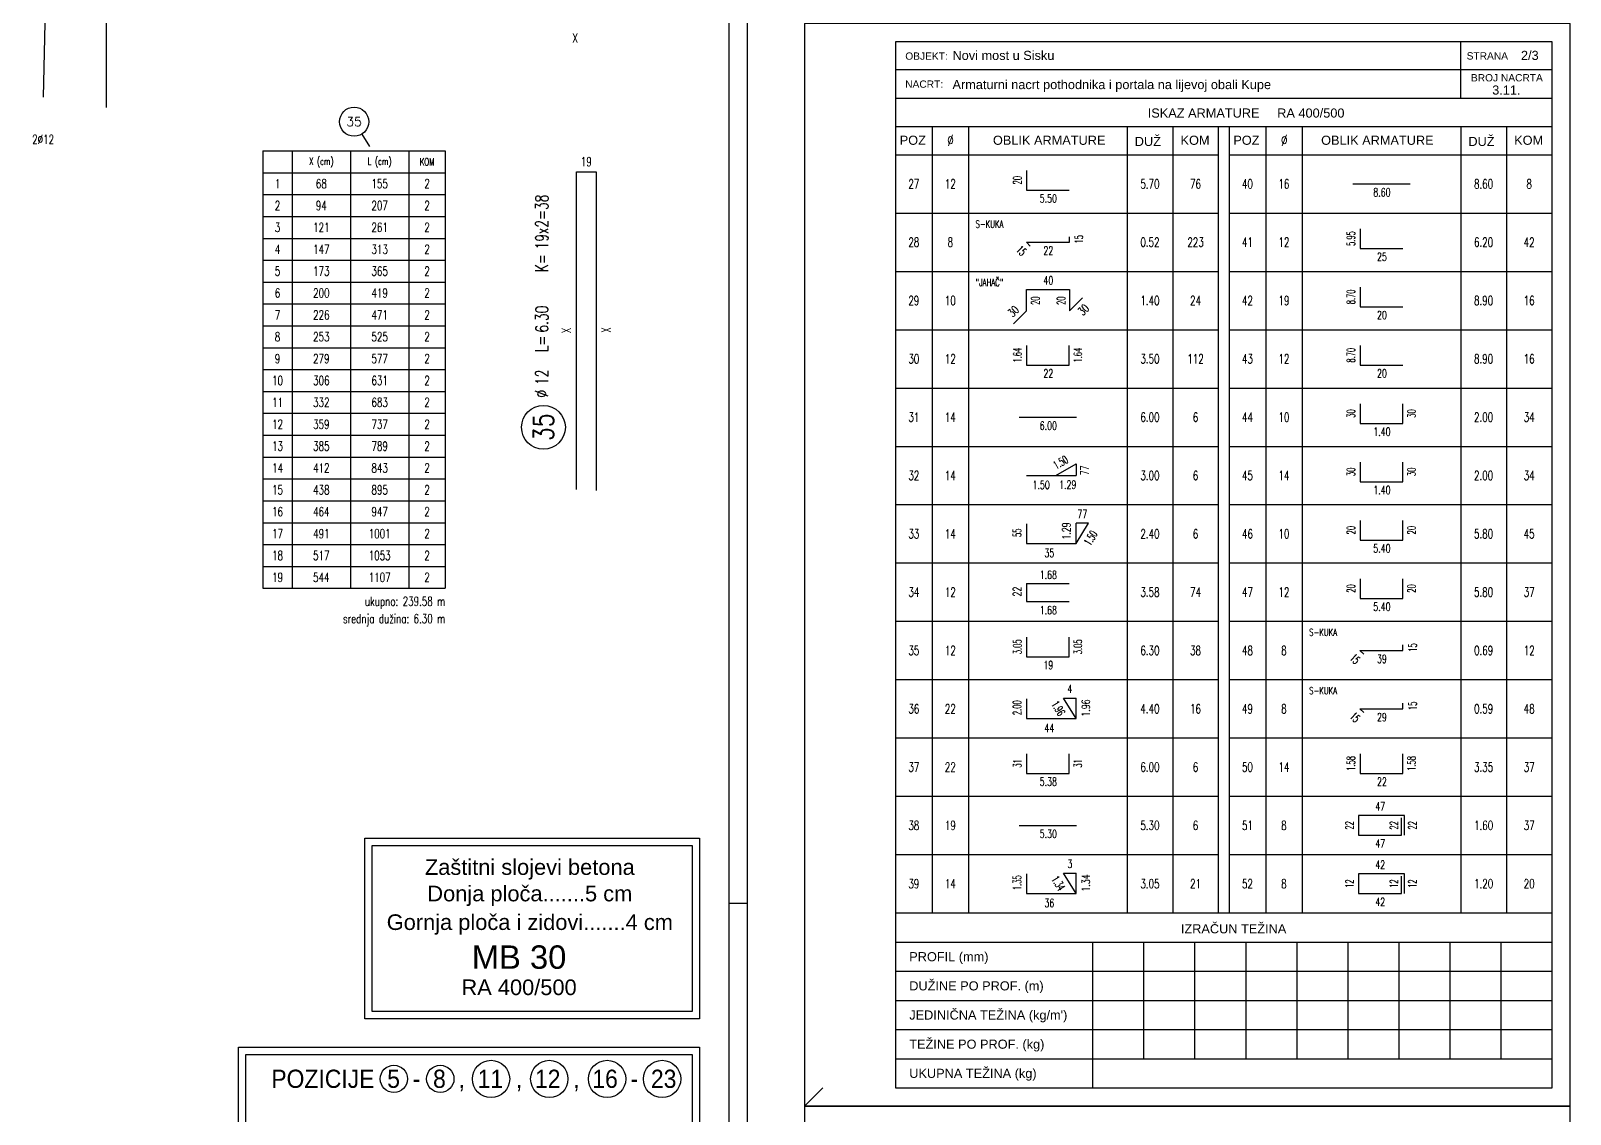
# Model space of a CAD drawing. Extents: x 14889 to 20301, y 1178 to 4297.
# Drawn here: x 18823 to 20301, y 2210 to 3250 of the extents above; entities that cross this region are included whole.
import ezdxf
from ezdxf.enums import TextEntityAlignment as Align

# ---------------------------------------------------------------- set-up
doc = ezdxf.new("R2010")
doc.units = 0
doc.header["$LTSCALE"] = 35
for name, color, linetype in [('ARM', 1, 'CONTINUOUS'), ('ARM-I', 6, 'CONTINUOUS'), ('BETON', 7, 'CONTINUOUS'), ('CRTICA', 7, 'CONTINUOUS'), ('FILE', 8, 'CONTINUOUS'), ('KOTE', 4, 'CONTINUOUS'), ('TANKO', 8, 'CONTINUOUS'), ('TEKST', 7, 'CONTINUOUS')]:
    doc.layers.add(name, color=color, linetype=linetype)
doc.styles.add('KOTE', font='romans.shx', dxfattribs={"width": 0.7})
doc.styles.add('NASLOV', font='ARIAL.TTF')
doc.styles.get("Standard").update_dxf_attribs({"font": 'romans.shx', "width": 0.9})

# ---------------------------------------------------------------- blocks, each defined once
blk = doc.blocks.new('P')
at = {"layer": 'KOTE'}
blk.add_circle((0, 0), 0.4, dxfattribs=at)
blk.add_attdef('P', text='', height=0.25, dxfattribs=at).set_placement((-0.004, 0.004), align=Align.MIDDLE)
blk = doc.blocks.new('POZ')
at = {"layer": 'ARM-I'}
blk.add_circle((0, 0), 0.6, dxfattribs=at)
at = {"layer": 'ARM', "width": 0.7}
for s, p in [('%%c', (0.814, -0.125)), ('L=', (2.064, -0.125)), ('K=', (4.256, -0.125))]:
    blk.add_text(s, height=0.35, dxfattribs=at).set_placement(p)
for tag, p in [('VA', (0.879, 0.435)), ('FI', (1.162, -0.13)), ('DUZ', (2.598, -0.13)), ('KOM', (4.881, -0.13))]:
    blk.add_attdef(tag, p, '', height=0.35, dxfattribs=at)
at = {"layer": 'ARM', "width": 0.7, "flags": 1}
for tag, p in [('TIP', (1.038, -0.896)), ('A', (1.162, -1.411)), ('B', (1.162, -1.918)), ('C', (1.162, -2.426)), ('D', (1.162, -2.934)), ('E', (1.162, -3.441)), ('F', (1.162, -3.949)), ('G', (1.162, -4.457)), ('H', (1.162, -4.964)), ('I', (1.162, -5.472)), ('J', (1.162, -5.98)), ('K', (1.162, -6.487)), ('L', (1.162, -6.995)), ('M', (1.162, -7.503)), ('N', (1.162, -8.011))]:
    blk.add_attdef(tag, p, '', height=0.35, dxfattribs=at)
at = {"layer": 'ARM-I', "width": 0.8}
blk.add_attdef('POZ', text='', height=0.55, dxfattribs=at).set_placement((0, 0), align=Align.MIDDLE)
blk = doc.blocks.new('as4')
at = {"layer": 'ARM'}
blk.add_lwpolyline([(3.588, -0.432), (3.588, -0.972), (4.762, -0.972)], dxfattribs=at)
at = {"layer": 'KOTE', "style": 'KOTE', "width": 0.7}
for tag, height, p in [('POZ', 0.25, (0.5, -0.8)), ('FI', 0.25, (1.5, -0.8)), ('DUZ', 0.25, (6.975, -0.8)), ('KOM', 0.25, (8.225, -0.8)), ('A', 0.225, (4.188, -1.2))]:
    blk.add_attdef(tag, text='', height=height, dxfattribs=at).set_placement(p, align=Align.MIDDLE)
at = {"layer": 'KOTE', "style": 'KOTE', "width": 0.6}
blk.add_attdef('B', text='', height=0.225, rotation=90, dxfattribs=at).set_placement((3.337, -0.7), align=Align.MIDDLE)
blk = doc.blocks.new('as5')
at = {"layer": 'ARM'}
blk.add_lwpolyline([(3.692, -0.906), (3.586, -0.8), (4.764, -0.8), (4.764, -0.65)], dxfattribs=at)
at = {"layer": 'KOTE', "style": 'KOTE', "width": 0.7}
blk.add_text('S-KUKA', height=0.2, dxfattribs=at).set_placement((2.192, -0.403))
for tag, height, p in [('POZ', 0.25, (0.5, -0.8)), ('FI', 0.25, (1.5, -0.8)), ('DUZ', 0.25, (6.975, -0.8)), ('KOM', 0.25, (8.225, -0.8)), ('A', 0.225, (4.188, -1.032))]:
    blk.add_attdef(tag, text='', height=height, dxfattribs=at).set_placement(p, align=Align.MIDDLE)
at = {"layer": 'KOTE', "style": 'KOTE', "width": 0.6}
for rotation, p in [(90, (5.027, -0.719)), (315, (3.448, -1.032))]:
    blk.add_attdef('B', text='', height=0.225, rotation=rotation, dxfattribs=at).set_placement(p, align=Align.MIDDLE)
blk = doc.blocks.new('as6')
at = {"layer": 'ARM'}
blk.add_lwpolyline([(3.233, -1.437), (3.587, -1.083), (3.587, -0.496), (4.772, -0.496), (4.772, -1.083), (5.126, -0.73)], dxfattribs=at)
at = {"layer": 'KOTE', "style": 'KOTE', "width": 0.7}
blk.add_text('"JAHAČ"', height=0.2, dxfattribs=at).set_placement((2.192, -0.403))
for tag, height, p in [('A', 0.225, (4.188, -0.247)), ('POZ', 0.25, (0.5, -0.8)), ('FI', 0.25, (1.5, -0.8)), ('DUZ', 0.25, (6.975, -0.8)), ('KOM', 0.25, (8.225, -0.8))]:
    blk.add_attdef(tag, text='', height=height, dxfattribs=at).set_placement(p, align=Align.MIDDLE)
at = {"layer": 'KOTE', "style": 'KOTE'}
for tag, rotation, width, p in [('B', 90, 0.6, (3.832, -0.801)), ('B', 90, 0.6, (4.538, -0.801)), ('C', 45, 0.7, (3.228, -1.093)), ('C', 45, 0.7, (5.153, -1.053))]:
    blk.add_attdef(tag, text='', height=0.225, rotation=rotation, dxfattribs=dict(at, width=width)).set_placement(p, align=Align.MIDDLE)
blk = doc.blocks.new('as3')
at = {"layer": 'ARM'}
blk.add_lwpolyline([(3.588, -0.432), (3.588, -0.972), (4.762, -0.972), (4.762, -0.432)], dxfattribs=at)
at = {"layer": 'KOTE', "style": 'KOTE', "width": 0.7}
for tag, height, p in [('POZ', 0.25, (0.5, -0.8)), ('FI', 0.25, (1.5, -0.8)), ('DUZ', 0.25, (6.975, -0.8)), ('KOM', 0.25, (8.225, -0.8)), ('A', 0.225, (4.188, -1.2))]:
    blk.add_attdef(tag, text='', height=height, dxfattribs=at).set_placement(p, align=Align.MIDDLE)
at = {"layer": 'KOTE', "style": 'KOTE', "width": 0.6}
for tag, p in [('B', (3.337, -0.7)), ('C', (4.998, -0.7))]:
    blk.add_attdef(tag, text='', height=0.225, rotation=90, dxfattribs=at).set_placement(p, align=Align.MIDDLE)
blk = doc.blocks.new('as7')
at = {"layer": 'ARM'}
blk.add_line((3.386, -0.8), (4.964, -0.8), dxfattribs=at)
at = {"layer": 'KOTE', "style": 'KOTE', "width": 0.7}
for tag, height, p in [('POZ', 0.25, (0.5, -0.8)), ('FI', 0.25, (1.5, -0.8)), ('DUZ', 0.25, (6.975, -0.8)), ('KOM', 0.25, (8.225, -0.8)), ('A', 0.225, (4.188, -1.032))]:
    blk.add_attdef(tag, text='', height=height, dxfattribs=at).set_placement(p, align=Align.MIDDLE)
blk = doc.blocks.new('as12')
at = {"layer": 'ARM'}
for p, q in [((3.588, -0.8), (4.397, -0.8)), ((4.397, -0.8), (4.948, -0.478))]:
    blk.add_line(p, q, dxfattribs=at)
at = {"layer": 'TANKO'}
for p in [(4.397, -0.8), (4.948, -0.478)]:
    blk.add_line(p, (4.948, -0.8), dxfattribs=at)
at = {"layer": 'KOTE', "style": 'KOTE'}
for tag, rotation, width, p in [('D', 30.3037, 0.6, (4.525, -0.439)), ('C', 90, 0.7, (5.185, -0.661))]:
    blk.add_attdef(tag, text='', height=0.225, rotation=rotation, dxfattribs=dict(at, width=width)).set_placement(p, align=Align.MIDDLE)
at = {"layer": 'KOTE', "style": 'KOTE', "width": 0.7}
for tag, height, p in [('POZ', 0.25, (0.5, -0.8)), ('FI', 0.25, (1.5, -0.8)), ('DUZ', 0.25, (6.975, -0.8)), ('KOM', 0.25, (8.225, -0.8)), ('A', 0.225, (3.992, -1.058)), ('B', 0.225, (4.72, -1.052))]:
    blk.add_attdef(tag, text='', height=height, dxfattribs=at).set_placement(p, align=Align.MIDDLE)
blk = doc.blocks.new('as35')
at = {"layer": 'ARM'}
for p, q in [((3.588, -0.524), (3.588, -1.069)), ((4.949, -1.069), (5.29, -0.505)), ((3.588, -1.069), (4.949, -1.069))]:
    blk.add_line(p, q, dxfattribs=at)
at = {"layer": 'TANKO'}
for p in [(5.29, -0.505), (4.949, -1.069)]:
    blk.add_line(p, (4.949, -0.505), dxfattribs=at)
at = {"layer": 'KOTE', "style": 'KOTE', "width": 0.7}
for tag, height, p in [('C', 0.225, (5.12, -0.254)), ('POZ', 0.25, (0.5, -0.8)), ('FI', 0.25, (1.5, -0.8)), ('DUZ', 0.25, (6.975, -0.8)), ('KOM', 0.25, (8.225, -0.8)), ('A', 0.225, (4.216, -1.327))]:
    blk.add_attdef(tag, text='', height=height, dxfattribs=at).set_placement(p, align=Align.MIDDLE)
at = {"layer": 'KOTE', "style": 'KOTE'}
for tag, rotation, width, p in [('B', 90, 0.6, (3.331, -0.771)), ('D', 90, 0.7, (4.682, -0.723)), ('E', 58.8381, 0.6, (5.348, -0.916))]:
    blk.add_attdef(tag, text='', height=0.225, rotation=rotation, dxfattribs=dict(at, width=width)).set_placement(p, align=Align.MIDDLE)
blk = doc.blocks.new('as10')
at = {"layer": 'ARM'}
for p, q in [((3.588, -0.564), (3.588, -1.056)), ((3.588, -0.564), (4.762, -0.564)), ((3.588, -1.056), (4.762, -1.056))]:
    blk.add_line(p, q, dxfattribs=at)
at = {"layer": 'KOTE', "style": 'KOTE', "width": 0.7}
for tag, height, p in [('C', 0.225, (4.188, -0.325)), ('POZ', 0.25, (0.5, -0.8)), ('FI', 0.25, (1.5, -0.8)), ('DUZ', 0.25, (6.975, -0.8)), ('KOM', 0.25, (8.225, -0.8)), ('A', 0.225, (4.188, -1.295))]:
    blk.add_attdef(tag, text='', height=height, dxfattribs=at).set_placement(p, align=Align.MIDDLE)
blk.add_attdef('B', text='', height=0.225, rotation=90, dxfattribs=at).set_placement((3.331, -0.784), align=Align.MIDDLE)
blk = doc.blocks.new('as36')
at = {"layer": 'ARM'}
for p, q in [((3.588, -0.524), (3.588, -1.069)), ((4.949, -1.069), (4.608, -0.505)), ((3.588, -1.069), (4.949, -1.069))]:
    blk.add_line(p, q, dxfattribs=at)
at = {"layer": 'TANKO'}
for p in [(4.608, -0.505), (4.949, -1.069)]:
    blk.add_line(p, (4.949, -0.505), dxfattribs=at)
at = {"layer": 'KOTE', "style": 'KOTE', "width": 0.7}
for tag, height, p in [('C', 0.225, (4.779, -0.254)), ('POZ', 0.25, (0.5, -0.8)), ('FI', 0.25, (1.5, -0.8)), ('DUZ', 0.25, (6.975, -0.8)), ('KOM', 0.25, (8.225, -0.8)), ('A', 0.225, (4.216, -1.327))]:
    blk.add_attdef(tag, text='', height=height, dxfattribs=at).set_placement(p, align=Align.MIDDLE)
at = {"layer": 'KOTE', "style": 'KOTE'}
for tag, rotation, width, p in [('B', 90, 0.6, (3.331, -0.771)), ('E', 301.1619, 0.6, (4.462, -0.787)), ('D', 90, 0.7, (5.217, -0.779))]:
    blk.add_attdef(tag, text='', height=0.225, rotation=rotation, dxfattribs=dict(at, width=width)).set_placement(p, align=Align.MIDDLE)
blk = doc.blocks.new('as2')
at = {"layer": 'ARM'}
blk.add_lwpolyline([(4.802, -1.066), (4.802, -0.53), (3.548, -0.53), (3.548, -1.07), (4.722, -1.07), (4.722, -0.594)], dxfattribs=at)
at = {"layer": 'KOTE', "style": 'KOTE', "width": 0.7}
for tag, height, p in [('B', 0.225, (4.138, -0.276)), ('POZ', 0.25, (0.5, -0.8)), ('FI', 0.25, (1.5, -0.8)), ('DUZ', 0.25, (6.975, -0.8)), ('KOM', 0.25, (8.225, -0.8)), ('B', 0.225, (4.138, -1.298))]:
    blk.add_attdef(tag, text='', height=height, dxfattribs=at).set_placement(p, align=Align.MIDDLE)
at = {"layer": 'KOTE', "style": 'KOTE', "width": 0.6}
for p in [(3.297, -0.798), (4.513, -0.798), (5.021, -0.798)]:
    blk.add_attdef('A', text='', height=0.225, rotation=90, dxfattribs=at).set_placement(p, align=Align.MIDDLE)

msp = doc.modelspace()

# ---------------------------------------------------------------- linework, layer by layer
at = {"layer": 'ARM'}
for p, q in [((20283.3, 3239.7), (19653.3, 3239.7)), ((19653.3, 3239.7), (19653.3, 2235.2)), ((20283.3, 2235.2), (20283.3, 3239.7)), ((19653.3, 3185.4), (20283.3, 3185.4)), ((19653.3, 3158.3), (20283.3, 3158.3)), ((19963, 3158.3), (19963, 2403.2)), ((19973.5, 3158.3), (19973.5, 2403.2)), ((19653.3, 3131.2), (19963, 3131.2)), ((19973.5, 3131.2), (20283.3, 3131.2)), ((19653.3, 2403.2), (20283.3, 2403.2)), ((19653.3, 2375.2), (20283.3, 2375.2)), ((19653.3, 2235.2), (20283.3, 2235.2))]:
    msp.add_line(p, q, dxfattribs=at)
at = {"layer": 'ARM-I'}
for points in [[(18835.4, 3186.5), (18855.1, 4056.3), (18875.1, 4055.8)], [(18895.8, 3176.5), (18895.8, 4046.5), (18875.8, 4046.5)], [(19346.9, 2809.9), (19346.9, 3114.9), (19365.9, 3114.9), (19365.9, 2808.9)]]:
    msp.add_lwpolyline(points, dxfattribs=at)
at = {"layer": 'BETON'}
for points in [[(14889.4, 1373.1), (19511, 1373.1), (19511, 4296.7), (14889.4, 4296.7)], [(14976.9, 1390.6), (19493.5, 1390.6), (19493.5, 4279.2), (14976.9, 4279.2)], [(19143.8, 2475), (19465.1, 2475), (19465.1, 2301.5), (19143.8, 2301.5)], [(19150.8, 2468), (19458.1, 2468), (19458.1, 2308.5), (19150.8, 2308.5)], [(19022.7, 2274.3), (19465.1, 2274.3), (19465.1, 2088.5), (19022.7, 2088.5)], [(19029.7, 2267.3), (19458.1, 2267.3), (19458.1, 2095.5), (19029.7, 2095.5)]]:
    msp.add_lwpolyline(points, close=True, dxfattribs=at)
at = {"layer": 'CRTICA'}
msp.add_line((19141, 3151), (19148.4, 3139.1), dxfattribs=at)
at = {"layer": 'FILE'}
msp.add_line((19493.5, 2412.6), (19511, 2412.6), dxfattribs=at)
at = {"layer": 'KOTE'}
for p, q in [((20195.8, 3185.4), (20195.8, 3239.7)), ((20283.3, 3212.6), (19653.3, 3212.6)), ((19688.3, 3158.3), (19688.3, 2403.2)), ((19723.3, 3158.3), (19723.3, 2403.2)), ((19875.5, 3158.3), (19875.5, 2403.2)), ((19919.3, 3158.3), (19919.3, 2403.2)), ((20008.5, 3158.3), (20008.5, 2403.2)), ((20043.5, 3158.3), (20043.5, 2403.2)), ((20195.8, 3158.3), (20195.8, 2403.2)), ((20239.5, 3158.3), (20239.5, 2403.2)), ((19653.3, 3075.2), (19963, 3075.2)), ((19973.5, 3075.2), (20283.3, 3075.2)), ((19653.3, 3019.2), (19963, 3019.2)), ((19973.5, 3019.2), (20283.3, 3019.2)), ((19653.3, 2963.2), (19963, 2963.2)), ((19973.5, 2963.2), (20283.3, 2963.2)), ((19653.3, 2907.2), (19963, 2907.2)), ((19973.5, 2907.2), (20283.3, 2907.2)), ((19653.3, 2851.2), (19963, 2851.2)), ((19973.5, 2851.2), (20283.3, 2851.2)), ((19653.3, 2795.2), (19963, 2795.2)), ((19973.5, 2795.2), (20283.3, 2795.2)), ((19653.3, 2739.2), (19963, 2739.2)), ((19973.5, 2739.2), (20283.3, 2739.2)), ((19653.3, 2683.2), (19963, 2683.2)), ((19973.5, 2683.2), (20283.3, 2683.2)), ((19653.3, 2627.2), (19963, 2627.2)), ((19973.5, 2627.2), (20283.3, 2627.2)), ((19653.3, 2571.2), (19963, 2571.2)), ((19973.5, 2571.2), (20283.3, 2571.2)), ((19653.3, 2515.2), (19963, 2515.2)), ((19973.5, 2515.2), (20283.3, 2515.2)), ((19653.3, 2459.2), (19963, 2459.2)), ((19973.5, 2459.2), (20283.3, 2459.2)), ((19842.3, 2375.2), (19842.3, 2235.2)), ((19891.3, 2375.2), (19891.3, 2263.2)), ((19940.3, 2375.2), (19940.3, 2263.2)), ((19989.3, 2375.2), (19989.3, 2263.2)), ((20038.3, 2375.2), (20038.3, 2263.2)), ((20087.3, 2375.2), (20087.3, 2263.2)), ((20136.3, 2375.2), (20136.3, 2263.2)), ((20185.3, 2375.2), (20185.3, 2263.2)), ((20234.3, 2375.2), (20234.3, 2263.2)), ((19653.3, 2347.2), (20283.3, 2347.2)), ((19653.3, 2319.2), (20283.3, 2319.2)), ((19653.3, 2291.2), (20283.3, 2291.2)), ((19653.3, 2263.2), (20283.3, 2263.2))]:
    msp.add_line(p, q, dxfattribs=at)
at = {"layer": 'TANKO'}
for p, q in [((19046.1, 3134.9), (19221.1, 3134.9)), ((19046.1, 3134.9), (19046.1, 2714.9)), ((19074.1, 3134.9), (19074.1, 2714.9)), ((19130.1, 3134.9), (19130.1, 2714.9)), ((19186.1, 3134.9), (19186.1, 2714.9)), ((19221.1, 3134.9), (19221.1, 2714.9)), ((19046.1, 3113.9), (19221.1, 3113.9)), ((19046.1, 3092.9), (19221.1, 3092.9)), ((19046.1, 3071.9), (19221.1, 3071.9)), ((19046.1, 3050.9), (19221.1, 3050.9)), ((19046.1, 3029.9), (19221.1, 3029.9)), ((19046.1, 3008.9), (19221.1, 3008.9)), ((19046.1, 2987.9), (19221.1, 2987.9)), ((19046.1, 2966.9), (19221.1, 2966.9)), ((19046.1, 2945.9), (19221.1, 2945.9)), ((19046.1, 2924.9), (19221.1, 2924.9)), ((19046.1, 2903.9), (19221.1, 2903.9)), ((19046.1, 2882.9), (19221.1, 2882.9)), ((19046.1, 2861.9), (19221.1, 2861.9)), ((19046.1, 2840.9), (19221.1, 2840.9)), ((19046.1, 2819.9), (19221.1, 2819.9)), ((19046.1, 2798.9), (19221.1, 2798.9)), ((19046.1, 2777.9), (19221.1, 2777.9)), ((19046.1, 2756.9), (19221.1, 2756.9)), ((19046.1, 2735.9), (19221.1, 2735.9)), ((19046.1, 2714.9), (19221.1, 2714.9)), ((19565.8, 2217.7), (19583.3, 2235.2))]:
    msp.add_line(p, q, dxfattribs=at)
for points in [[(19565.8, 2217.7), (20300.8, 2217.7), (20300.8, 3257.2), (19565.8, 3257.2)], [(19565.8, 1178.2), (20300.8, 1178.2), (20300.8, 2217.7), (19565.8, 2217.7)]]:
    msp.add_lwpolyline(points, close=True, dxfattribs=at)
for centre, radius in [((19265, 2243.8), 17.9), ((19320.9, 2243.8), 17.9), ((19376.4, 2243.8), 17.9), ((19429.2, 2243.8), 17.9), ((19171.8, 2243.8), 13.1), ((19216.3, 2243.8), 13.1)]:
    msp.add_circle(centre, radius, dxfattribs=at)

# ---------------------------------------------------------------- block references
at = {"layer": 'KOTE', "xscale": 35, "yscale": 35, "zscale": 35}
for name, p, values in [('as4', (19653.3, 3131.2), {'POZ': '27', 'FI': '12', 'DUZ': '5.70', 'KOM': '76', 'A': '5.50', 'B': '20'}), ('as7', (19973.5, 3131.2), {'POZ': '40', 'FI': '16', 'DUZ': '8.60', 'KOM': '8', 'A': '8.60'}), ('as4', (19973.5, 3075.2), {'POZ': '41', 'FI': '12', 'DUZ': '6.20', 'KOM': '42', 'A': '25', 'B': '5.95'}), ('as4', (19973.5, 3019.2), {'POZ': '42', 'FI': '19', 'DUZ': '8.90', 'KOM': '16', 'A': '20', 'B': '8.70'}), ('as3', (19653.3, 2963.2), {'POZ': '30', 'FI': '12', 'DUZ': '3.50', 'KOM': '112', 'A': '22', 'B': '1.64', 'C': '1.64'}), ('as4', (19973.5, 2963.2), {'POZ': '43', 'FI': '12', 'DUZ': '8.90', 'KOM': '16', 'A': '20', 'B': '8.70'}), ('as7', (19653.3, 2907.2), {'POZ': '31', 'FI': '14', 'DUZ': '6.00', 'KOM': '6', 'A': '6.00'}), ('as3', (19973.5, 2907.2), {'POZ': '44', 'FI': '10', 'DUZ': '2.00', 'KOM': '34', 'A': '1.40', 'B': '30', 'C': '30'}), ('as12', (19653.3, 2851.2), {'POZ': '32', 'FI': '14', 'DUZ': '3.00', 'KOM': '6', 'A': '1.50', 'B': '1.29', 'C': '77', 'D': '1.50'}), ('as3', (19973.5, 2851.2), {'POZ': '45', 'FI': '14', 'DUZ': '2.00', 'KOM': '34', 'A': '1.40', 'B': '30', 'C': '30'}), ('as35', (19653.3, 2795.2), {'POZ': '33', 'FI': '14', 'DUZ': '2.40', 'KOM': '6', 'A': '35', 'B': '55', 'C': '77', 'D': '1.29', 'E': '1.50'}), ('as3', (19973.5, 2795.2), {'POZ': '46', 'FI': '10', 'DUZ': '5.80', 'KOM': '45', 'A': '5.40', 'B': '20', 'C': '20'}), ('as10', (19653.3, 2739.2), {'POZ': '34', 'FI': '12', 'DUZ': '3.58', 'KOM': '74', 'A': '1.68', 'B': '22', 'C': '1.68'}), ('as3', (19973.5, 2739.2), {'POZ': '47', 'FI': '12', 'DUZ': '5.80', 'KOM': '37', 'A': '5.40', 'B': '20', 'C': '20'}), ('as3', (19653.3, 2683.2), {'POZ': '35', 'FI': '12', 'DUZ': '6.30', 'KOM': '38', 'A': '19', 'B': '3.05', 'C': '3.05'}), ('as36', (19653.3, 2627.2), {'POZ': '36', 'FI': '22', 'DUZ': '4.40', 'KOM': '16', 'A': '44', 'B': '2.00', 'C': '4', 'D': '1.96', 'E': '1.96'}), ('as3', (19653.3, 2571.2), {'POZ': '37', 'FI': '22', 'DUZ': '6.00', 'KOM': '6', 'A': '5.38', 'B': '31', 'C': '31'}), ('as3', (19973.5, 2571.2), {'POZ': '50', 'FI': '14', 'DUZ': '3.35', 'KOM': '37', 'A': '22', 'B': '1.58', 'C': '1.58'}), ('as7', (19653.3, 2515.2), {'POZ': '38', 'FI': '19', 'DUZ': '5.30', 'KOM': '6', 'A': '5.30'}), ('as36', (19653.3, 2459.2), {'POZ': '39', 'FI': '14', 'DUZ': '3.05', 'KOM': '21', 'A': '36', 'B': '1.35', 'C': '3', 'D': '1.34', 'E': '1.34'})]:
    msp.add_blockref(name, p, dxfattribs=at).add_auto_attribs(values)
at = {"layer": 'KOTE', "xscale": 35, "yscale": 35, "zscale": 35, "rotation": 90}
msp.add_blockref('POZ', (19315.3, 2869.5), dxfattribs=at).add_auto_attribs({'POZ': '35', 'FI': '12', 'DUZ': '6.30', 'KOM': '19x2=38'})
at = {"layer": 'KOTE'}
ref = msp.add_blockref('as5', (19653.3, 3075.2), dxfattribs=dict(at, xscale=35, yscale=35, zscale=35))
ref.add_attrib('POZ', '28', dxfattribs={"height": 8.75, "style": 'KOTE', "width": 0.7}).set_placement((19670.8, 3047.2), align=Align.MIDDLE)
ref.add_attrib('FI', '8', dxfattribs={"height": 8.75, "style": 'KOTE', "width": 0.7}).set_placement((19705.8, 3047.2), align=Align.MIDDLE)
ref.add_attrib('DUZ', '0.52', dxfattribs={"height": 8.75, "style": 'KOTE', "width": 0.7}).set_placement((19897.4, 3047.2), align=Align.MIDDLE)
ref.add_attrib('KOM', '223', dxfattribs={"height": 8.75, "style": 'KOTE', "width": 0.7}).set_placement((19941.2, 3047.2), align=Align.MIDDLE)
ref.add_attrib('A', '22', dxfattribs={"height": 7.88, "style": 'KOTE', "width": 0.7}).set_placement((19799.9, 3039.1), align=Align.MIDDLE)
ref.add_attrib('B', '15', dxfattribs={"height": 7.87, "rotation": 315, "style": 'KOTE', "width": 0.6}).set_placement((19774, 3039.1), align=Align.MIDDLE)
ref.add_attrib('B', '15', dxfattribs={"height": 7.87, "rotation": 90, "style": 'KOTE', "width": 0.6}).set_placement((19829.2, 3050), align=Align.MIDDLE)
ref = msp.add_blockref('as6', (19653.3, 3019.2), dxfattribs=dict(at, xscale=35, yscale=35, zscale=35))
ref.add_attrib('POZ', '29', dxfattribs={"height": 8.75, "style": 'KOTE', "width": 0.7}).set_placement((19670.8, 2991.2), align=Align.MIDDLE)
ref.add_attrib('FI', '10', dxfattribs={"height": 8.75, "style": 'KOTE', "width": 0.7}).set_placement((19705.8, 2991.2), align=Align.MIDDLE)
ref.add_attrib('DUZ', '1.40', dxfattribs={"height": 8.75, "style": 'KOTE', "width": 0.7}).set_placement((19897.4, 2991.2), align=Align.MIDDLE)
ref.add_attrib('KOM', '24', dxfattribs={"height": 8.75, "style": 'KOTE', "width": 0.7}).set_placement((19941.2, 2991.2), align=Align.MIDDLE)
ref.add_attrib('A', '40', dxfattribs={"height": 7.88, "style": 'KOTE', "width": 0.7}).set_placement((19799.9, 3010.5), align=Align.MIDDLE)
ref.add_attrib('B', '20', dxfattribs={"height": 7.87, "rotation": 90, "style": 'KOTE', "width": 0.6}).set_placement((19787.4, 2991.1), align=Align.MIDDLE)
ref.add_attrib('B', '20', dxfattribs={"height": 7.87, "rotation": 90, "style": 'KOTE', "width": 0.6}).set_placement((19812.1, 2991.1), align=Align.MIDDLE)
ref.add_attrib('C', '30', dxfattribs={"height": 7.88, "rotation": 45, "style": 'KOTE', "width": 0.7}).set_placement((19766.3, 2980.9), align=Align.MIDDLE)
ref.add_attrib('C', '30', dxfattribs={"height": 7.88, "rotation": 45, "style": 'KOTE', "width": 0.7}).set_placement((19833.6, 2982.3), align=Align.MIDDLE)
ref = msp.add_blockref('as5', (19973.5, 2683.2), dxfattribs=dict(at, xscale=35, yscale=35, zscale=35))
ref.add_attrib('POZ', '48', dxfattribs={"height": 8.75, "style": 'KOTE', "width": 0.7}).set_placement((19991, 2655.2), align=Align.MIDDLE)
ref.add_attrib('FI', '8', dxfattribs={"height": 8.75, "style": 'KOTE', "width": 0.7}).set_placement((20026, 2655.2), align=Align.MIDDLE)
ref.add_attrib('DUZ', '0.69', dxfattribs={"height": 8.75, "style": 'KOTE', "width": 0.7}).set_placement((20217.7, 2655.2), align=Align.MIDDLE)
ref.add_attrib('KOM', '12', dxfattribs={"height": 8.75, "style": 'KOTE', "width": 0.7}).set_placement((20261.4, 2655.2), align=Align.MIDDLE)
ref.add_attrib('A', '39', dxfattribs={"height": 7.88, "style": 'KOTE', "width": 0.7}).set_placement((20120.1, 2647.1), align=Align.MIDDLE)
ref.add_attrib('B', '15', dxfattribs={"height": 7.87, "rotation": 315, "style": 'KOTE', "width": 0.6}).set_placement((20094.2, 2647.1), align=Align.MIDDLE)
ref.add_attrib('B', '15', dxfattribs={"height": 7.87, "rotation": 90, "style": 'KOTE', "width": 0.6}).set_placement((20149.5, 2658), align=Align.MIDDLE)
ref = msp.add_blockref('as5', (19973.5, 2627.2), dxfattribs=dict(at, xscale=35, yscale=35, zscale=35))
ref.add_attrib('POZ', '49', dxfattribs={"height": 8.75, "style": 'KOTE', "width": 0.7}).set_placement((19991, 2599.2), align=Align.MIDDLE)
ref.add_attrib('FI', '8', dxfattribs={"height": 8.75, "style": 'KOTE', "width": 0.7}).set_placement((20026, 2599.2), align=Align.MIDDLE)
ref.add_attrib('DUZ', '0.59', dxfattribs={"height": 8.75, "style": 'KOTE', "width": 0.7}).set_placement((20217.7, 2599.2), align=Align.MIDDLE)
ref.add_attrib('KOM', '48', dxfattribs={"height": 8.75, "style": 'KOTE', "width": 0.7}).set_placement((20261.4, 2599.2), align=Align.MIDDLE)
ref.add_attrib('A', '29', dxfattribs={"height": 7.88, "style": 'KOTE', "width": 0.7}).set_placement((20120.1, 2591.1), align=Align.MIDDLE)
ref.add_attrib('B', '15', dxfattribs={"height": 7.87, "rotation": 315, "style": 'KOTE', "width": 0.6}).set_placement((20094.2, 2591.1), align=Align.MIDDLE)
ref.add_attrib('B', '15', dxfattribs={"height": 7.87, "rotation": 90, "style": 'KOTE', "width": 0.6}).set_placement((20149.5, 2602), align=Align.MIDDLE)
ref = msp.add_blockref('as2', (19973.5, 2515.2), dxfattribs=dict(at, xscale=35, yscale=35, zscale=35))
ref.add_attrib('POZ', '51', dxfattribs={"height": 8.75, "style": 'KOTE', "width": 0.7}).set_placement((19991, 2487.2), align=Align.MIDDLE)
ref.add_attrib('FI', '8', dxfattribs={"height": 8.75, "style": 'KOTE', "width": 0.7}).set_placement((20026, 2487.2), align=Align.MIDDLE)
ref.add_attrib('DUZ', '1.60', dxfattribs={"height": 8.75, "style": 'KOTE', "width": 0.7}).set_placement((20217.7, 2487.2), align=Align.MIDDLE)
ref.add_attrib('KOM', '37', dxfattribs={"height": 8.75, "style": 'KOTE', "width": 0.7}).set_placement((20261.4, 2487.2), align=Align.MIDDLE)
ref.add_attrib('A', '22', dxfattribs={"height": 7.87, "rotation": 90, "style": 'KOTE', "width": 0.6}).set_placement((20088.9, 2487.3), align=Align.MIDDLE)
ref.add_attrib('A', '22', dxfattribs={"height": 7.87, "rotation": 90, "style": 'KOTE', "width": 0.6}).set_placement((20131.5, 2487.3), align=Align.MIDDLE)
ref.add_attrib('A', '22', dxfattribs={"height": 7.87, "rotation": 90, "style": 'KOTE', "width": 0.6}).set_placement((20149.3, 2487.3), align=Align.MIDDLE)
ref.add_attrib('B', '47', dxfattribs={"height": 7.88, "style": 'KOTE', "width": 0.7}).set_placement((20118.4, 2469.8), align=Align.MIDDLE)
ref.add_attrib('B', '47', dxfattribs={"height": 7.88, "style": 'KOTE', "width": 0.7}).set_placement((20118.4, 2505.5), align=Align.MIDDLE)
ref = msp.add_blockref('as2', (19973.5, 2459.2), dxfattribs=dict(at, xscale=35, yscale=35, zscale=35))
ref.add_attrib('POZ', '52', dxfattribs={"height": 8.75, "style": 'KOTE', "width": 0.7}).set_placement((19991, 2431.2), align=Align.MIDDLE)
ref.add_attrib('FI', '8', dxfattribs={"height": 8.75, "style": 'KOTE', "width": 0.7}).set_placement((20026, 2431.2), align=Align.MIDDLE)
ref.add_attrib('DUZ', '1.20', dxfattribs={"height": 8.75, "style": 'KOTE', "width": 0.7}).set_placement((20217.7, 2431.2), align=Align.MIDDLE)
ref.add_attrib('KOM', '20', dxfattribs={"height": 8.75, "style": 'KOTE', "width": 0.7}).set_placement((20261.4, 2431.2), align=Align.MIDDLE)
ref.add_attrib('A', '12', dxfattribs={"height": 7.87, "rotation": 90, "style": 'KOTE', "width": 0.6}).set_placement((20088.9, 2431.3), align=Align.MIDDLE)
ref.add_attrib('A', '12', dxfattribs={"height": 7.87, "rotation": 90, "style": 'KOTE', "width": 0.6}).set_placement((20131.5, 2431.3), align=Align.MIDDLE)
ref.add_attrib('A', '12', dxfattribs={"height": 7.87, "rotation": 90, "style": 'KOTE', "width": 0.6}).set_placement((20149.3, 2431.3), align=Align.MIDDLE)
ref.add_attrib('B', '42', dxfattribs={"height": 7.88, "style": 'KOTE', "width": 0.7}).set_placement((20118.4, 2413.8), align=Align.MIDDLE)
ref.add_attrib('B', '42', dxfattribs={"height": 7.88, "style": 'KOTE', "width": 0.7}).set_placement((20118.4, 2449.5), align=Align.MIDDLE)
at = {"layer": 'TANKO'}
ref = msp.add_blockref('P', (19133.6, 3162.9), dxfattribs=dict(at, xscale=35, yscale=35, zscale=35))
ref.add_attrib('P', '35', dxfattribs={"layer": 'KOTE', "height": 8.75}).set_placement((19133.5, 3163), align=Align.MIDDLE)

# ---------------------------------------------------------------- texts
at = {"layer": 'KOTE', "style": 'KOTE', "width": 0.7}
for s, height, p in [('X', 8.75, (19345.7, 3243.2)), ('2%%c12', 8.75, (18835.1, 3145.9)), ('%%C', 10.5, (19706, 3145.1)), ('%%C', 10.5, (20026.3, 3145.1)), ('19', 8.75, (19356.4, 3124.5))]:
    msp.add_text(s, height=height, dxfattribs=at).set_placement(p, align=Align.MIDDLE)
at = {"layer": 'KOTE', "style": 'NASLOV'}
for s, height, p in [('OBJEKT:', 7, (19662.6, 3222.4)), ('STRANA', 7, (20201.4, 3222.6)), ('BROJ NACRTA', 7, (20205.5, 3201.6)), ('NACRT:', 7, (19662.5, 3195.5)), ('PROFIL (mm)', 8.75, (19666.4, 2356.8)), ('DUŽINE PO PROF. (m)', 8.75, (19666.4, 2328.8)), ("JEDINIČNA TEŽINA (kg/m')", 8.75, (19666.4, 2300.8)), ('TEŽINE PO PROF. (kg)', 8.75, (19666.4, 2272.8)), ('UKUPNA TEŽINA (kg)', 8.75, (19666.4, 2244.8))]:
    msp.add_text(s, height=height, dxfattribs=at).set_placement(p)
for s, p in [('ISKAZ ARMATURE     RA 400/500', (19989.7, 3171.4)), ('POZ', (19669.8, 3145.1)), ('OBLIK ARMATURE', (19800.7, 3145.1)), ('DUŽ', (19895.4, 3145.1)), ('KOM', (19940.7, 3145.1)), ('POZ', (19990, 3145.1)), ('OBLIK ARMATURE', (20115.7, 3145.1)), ('DUŽ', (20215.6, 3145.1)), ('KOM', (20260.9, 3145.1)), ('IZRAČUN TEŽINA', (19977.7, 2389.1))]:
    msp.add_text(s, height=8.75, dxfattribs=at).set_placement(p, align=Align.MIDDLE)
at = {"layer": 'KOTE', "style": 'KOTE', "width": 0.7}
for p in [(19337.2, 2962.4), (19375.5, 2962.9)]:
    msp.add_text('X', height=8.75, rotation=90, dxfattribs=at).set_placement(p, align=Align.MIDDLE)
at = {"layer": 'TANKO', "style": 'KOTE', "width": 0.7}
for s, height, p in [('X (cm)', 7, (19102.1, 3124.4)), ('L (cm)', 7, (19158.1, 3124.4)), ('KOM', 7, (19203.6, 3124.4)), ('1', 8.75, (19060.1, 3103.4)), ('68', 8.75, (19102.1, 3103.4)), ('155', 8.75, (19158.1, 3103.4)), ('2', 8.75, (19203.6, 3103.4)), ('2', 8.75, (19060.1, 3082.4)), ('94', 8.75, (19102.1, 3082.4)), ('207', 8.75, (19158.1, 3082.4)), ('2', 8.75, (19203.6, 3082.4)), ('3', 8.75, (19060.1, 3061.4)), ('121', 8.75, (19102.1, 3061.4)), ('261', 8.75, (19158.1, 3061.4)), ('2', 8.75, (19203.6, 3061.4)), ('4', 8.75, (19060.1, 3040.4)), ('147', 8.75, (19102.1, 3040.4)), ('313', 8.75, (19158.1, 3040.4)), ('2', 8.75, (19203.6, 3040.4)), ('5', 8.75, (19060.1, 3019.4)), ('173', 8.75, (19102.1, 3019.4)), ('365', 8.75, (19158.1, 3019.4)), ('2', 8.75, (19203.6, 3019.4)), ('6', 8.75, (19060.1, 2998.4)), ('200', 8.75, (19102.1, 2998.4)), ('419', 8.75, (19158.1, 2998.4)), ('2', 8.75, (19203.6, 2998.4)), ('7', 8.75, (19060.1, 2977.4)), ('226', 8.75, (19102.1, 2977.4)), ('471', 8.75, (19158.1, 2977.4)), ('2', 8.75, (19203.6, 2977.4)), ('8', 8.75, (19060.1, 2956.4)), ('253', 8.75, (19102.1, 2956.4)), ('525', 8.75, (19158.1, 2956.4)), ('2', 8.75, (19203.6, 2956.4)), ('9', 8.75, (19060.1, 2935.4)), ('279', 8.75, (19102.1, 2935.4)), ('577', 8.75, (19158.1, 2935.4)), ('2', 8.75, (19203.6, 2935.4)), ('10', 8.75, (19060.1, 2914.4)), ('306', 8.75, (19102.1, 2914.4)), ('631', 8.75, (19158.1, 2914.4)), ('2', 8.75, (19203.6, 2914.4)), ('11', 8.75, (19060.1, 2893.4)), ('332', 8.75, (19102.1, 2893.4)), ('683', 8.75, (19158.1, 2893.4)), ('2', 8.75, (19203.6, 2893.4)), ('12', 8.75, (19060.1, 2872.4)), ('359', 8.75, (19102.1, 2872.4)), ('737', 8.75, (19158.1, 2872.4)), ('2', 8.75, (19203.6, 2872.4)), ('13', 8.75, (19060.1, 2851.4)), ('385', 8.75, (19102.1, 2851.4)), ('789', 8.75, (19158.1, 2851.4)), ('2', 8.75, (19203.6, 2851.4)), ('14', 8.75, (19060.1, 2830.4)), ('412', 8.75, (19102.1, 2830.4)), ('843', 8.75, (19158.1, 2830.4)), ('2', 8.75, (19203.6, 2830.4)), ('15', 8.75, (19060.1, 2809.4)), ('438', 8.75, (19102.1, 2809.4)), ('895', 8.75, (19158.1, 2809.4)), ('2', 8.75, (19203.6, 2809.4)), ('16', 8.75, (19060.1, 2788.4)), ('464', 8.75, (19102.1, 2788.4)), ('947', 8.75, (19158.1, 2788.4)), ('2', 8.75, (19203.6, 2788.4)), ('17', 8.75, (19060.1, 2767.4)), ('491', 8.75, (19102.1, 2767.4)), ('1001', 8.75, (19158.1, 2767.4)), ('2', 8.75, (19203.6, 2767.4)), ('18', 8.75, (19060.1, 2746.4)), ('517', 8.75, (19102.1, 2746.4)), ('1053', 8.75, (19158.1, 2746.4)), ('2', 8.75, (19203.6, 2746.4)), ('19', 8.75, (19060.1, 2725.4)), ('544', 8.75, (19102.1, 2725.4)), ('1107', 8.75, (19158.1, 2725.4)), ('2', 8.75, (19203.6, 2725.4))]:
    msp.add_text(s, height=height, dxfattribs=at).set_placement(p, align=Align.MIDDLE)
for s, p in [('ukupno: 239.58 m', (19221.1, 2698.1)), ('srednja dužina: 6.30 m', (19221.1, 2681.3))]:
    msp.add_text(s, height=8.75, dxfattribs=at).set_placement(p, align=Align.RIGHT)
at = {"layer": 'TEKST', "style": 'NASLOV'}
for s, p in [('Novi most u Sisku', (19707.9, 3222.2)), ('2/3', (20253.5, 3222.2)), ('Armaturni nacrt pothodnika i portala na lijevoj obali Kupe', (19707.9, 3194.2))]:
    msp.add_text(s, height=8.75, dxfattribs=at).set_placement(p)
for s, height, p in [('3.11.', 8.75, (20239.5, 3193.3)), ('Zaštitni slojevi betona', 14.994, (19302.2, 2445.4)), ('Donja ploča.......5 cm', 14.994, (19302.2, 2420)), ('Gornja ploča i zidovi.......4 cm', 14.994, (19302.2, 2392.5)), ('MB 30', 22.49, (19291.9, 2360.8)), ('RA 400/500', 14.99, (19291.9, 2332.1))]:
    msp.add_text(s, height=height, dxfattribs=at).set_placement(p, align=Align.MIDDLE)
at = {"layer": 'TEKST', "insert": (19248.5, 2252.7), "char_height": 17.5, "width": 600.795, "attachment_point": 2}
msp.add_mtext('{\\fArial|b0|i0|c238|p34;POZICIJE  5  -  8  ,  11  ,  12  ,  16  -  23\\P\\P26  ,  27\\P\\PPOSTAVLJATI NAIZMJENIČNI.}', dxfattribs=at)

doc.saveas('drawing.dxf')
